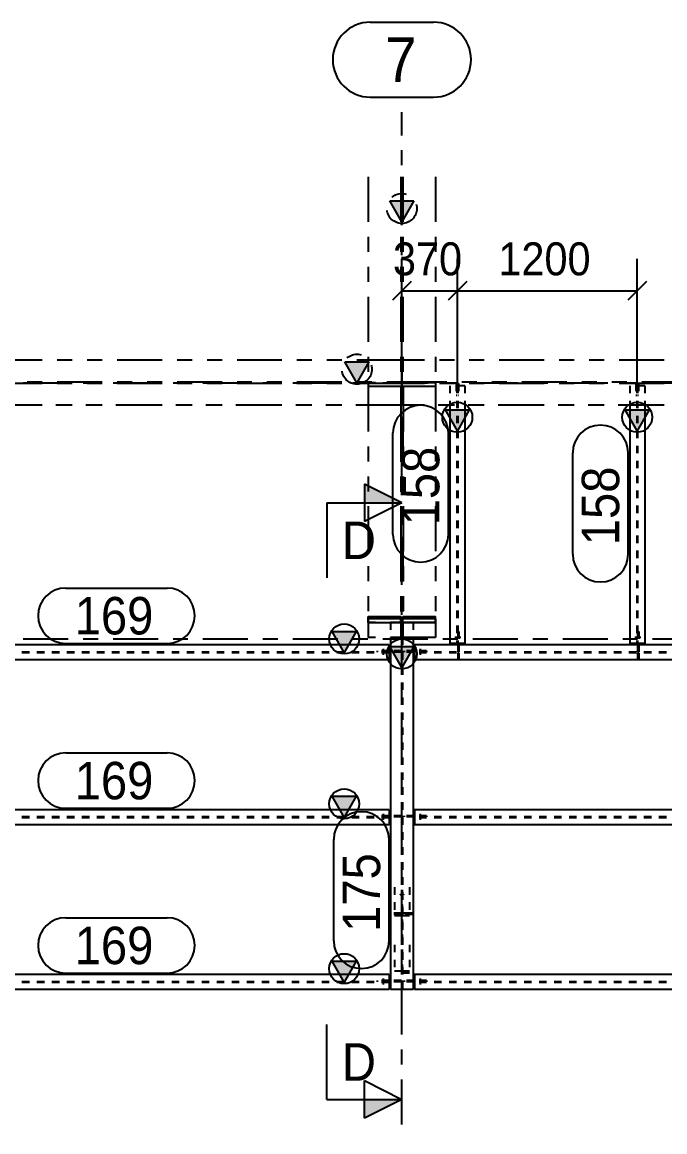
# Model space of a CAD drawing. Header units: millimetres. Extents: x 0 to 594, y 0 to 420.
# Drawn here: x 236.4 to 279.2, y 298.3 to 372.4 of the extents above; entities that cross this region are included whole.
import ezdxf

# ---------------------------------------------------------------- set-up
doc = ezdxf.new("R2010")
doc.units = ezdxf.units.MM
doc.header["$MEASUREMENT"] = 0
for name, pattern in [('XKITLINE00', [0]), ('XKITLINE02', [4, 2, -2]), ('XKITLINE03', [6, 3, -1, 1, -1]), ('XKITLINE04', [3, 0.5, -0.5, 0.5, -0.5, 0.5, -0.5]), ('XKITLINE05', [8, 3, -1, 1, -1, 1, -1])]:
    doc.linetypes.add(name, pattern=pattern)
for name, color, linetype in [('cut', 7, 'Continuous'), ('dimension', 7, 'Continuous'), ('grid', 7, 'Continuous'), ('mark', 7, 'Continuous'), ('part1', 7, 'Continuous')]:
    doc.layers.add(name, color=color, linetype=linetype)
doc.styles.add('STYLE_1', font='arial.ttf', dxfattribs={"height": 0.2})

# ---------------------------------------------------------------- blocks, each defined once
blk = doc.blocks.new('*D2171')
at = {"layer": 'mark', "color": 1, "linetype": 'XKITLINE00'}
for p, q in [((1427.541, 1877.356), (1427.541, 1884.119)), ((1431.241, 1877.356), (1431.241, 1884.119))]:
    blk.add_line(p, q, dxfattribs=at)
for centre, start, end in [((1429.391, 1884.119), 0, 180), ((1429.391, 1877.356), 180, 0)]:
    blk.add_arc(centre, 1.85, start, end, dxfattribs=at)
at = {"layer": 'mark', "color": 1, "style": 'STYLE_1', "width": 0.9}
blk.add_text('158', height=2.5, rotation=90.00021, dxfattribs=at).set_placement((1430.641, 1877.956))
blk = doc.blocks.new('*D2172')
at = {"layer": 'dimension', "color": 1, "linetype": 'XKITLINE00'}
for p, q in [((1428.141, 1888.476), (1428.141, 1895.74)), ((1431.841, 1887.303), (1431.841, 1895.74)), ((1428.764, 1894.222), (1427.519, 1892.977)), ((1432.464, 1894.222), (1431.219, 1892.977)), ((1428.141, 1893.6), (1431.841, 1893.6))]:
    blk.add_line(p, q, dxfattribs=at)
at = {"layer": 'dimension', "color": 1, "style": 'STYLE_1', "width": 0.9}
blk.add_text('370', height=2.2, dxfattribs=at).set_placement((1427.544, 1894.64))
blk = doc.blocks.new('*D2173')
at = {"layer": 'grid', "color": 4, "linetype": 'XKITLINE00'}
for p, q in [((1426.029, 1911.53), (1430.254, 1911.53)), ((1426.029, 1906.53), (1430.254, 1906.53))]:
    blk.add_line(p, q, dxfattribs=at)
at = {"layer": 'grid', "color": 4, "linetype": 'XKITLINE03'}
blk.add_line((1428.141, 1819.981), (1428.141, 1905.53), dxfattribs=at)
at = {"layer": 'grid', "color": 4, "linetype": 'XKITLINE00'}
for centre, start, end in [((1426.029, 1909.03), 90, -90), ((1430.254, 1909.03), -90, 90)]:
    blk.add_arc(centre, 2.5, start, end, dxfattribs=at)
at = {"layer": 'grid', "color": 4, "style": 'STYLE_1', "width": 0.9}
blk.add_text('7', height=3, dxfattribs=at).set_placement((1427.029, 1907.53))
blk = doc.blocks.new('*D2175')
at = {"layer": 'grid', "color": 4, "linetype": 'XKITLINE03'}
blk.add_line((1228.871, 1870.376), (1642.443, 1870.376), dxfattribs=at)
blk = doc.blocks.new('*D2176')
at = {"layer": 'grid', "color": 4, "linetype": 'XKITLINE03'}
blk.add_line((1228.871, 1887.476), (1642.443, 1887.476), dxfattribs=at)
blk = doc.blocks.new('*D2177')
at = {"layer": 'part1', "color": 0, "linetype": 'XKITLINE00'}
for p, q in [((1465.791, 1847.476), (1464.991, 1848.876)), ((1464.991, 1848.876), (1466.591, 1848.876)), ((1466.591, 1848.876), (1465.791, 1847.476)), ((1428.991, 1847.976), (1428.991, 1846.976)), ((1468.791, 1847.976), (1428.991, 1847.976)), ((1468.791, 1847.976), (1468.791, 1846.976)), ((1468.791, 1846.976), (1428.991, 1846.976))]:
    blk.add_line(p, q, dxfattribs=at)
at = {"layer": 'part1', "color": 2, "linetype": 'XKITLINE04'}
for p, q in [((1468.791, 1847.504), (1428.991, 1847.504)), ((1468.791, 1847.449), (1428.991, 1847.449))]:
    blk.add_line(p, q, dxfattribs=at)
at = {"layer": 'part1', "color": 0, "linetype": 'XKITLINE00'}
blk.add_circle((1465.791, 1848.376), 1, dxfattribs=at)
at = {"layer": 'part1', "color": 0}
blk.add_solid([(1464.991, 1848.876), (1466.591, 1848.876), (1464.991, 1848.876), (1465.791, 1847.476)], dxfattribs=at)
blk = doc.blocks.new('*D2178')
at = {"layer": 'part1', "color": 0, "linetype": 'XKITLINE00'}
for p, q in [((1465.791, 1858.476), (1464.991, 1859.876)), ((1464.991, 1859.876), (1466.591, 1859.876)), ((1466.591, 1859.876), (1465.791, 1858.476)), ((1428.991, 1858.976), (1428.991, 1857.976)), ((1468.791, 1858.976), (1428.991, 1858.976)), ((1468.791, 1858.976), (1468.791, 1857.976)), ((1468.791, 1857.976), (1428.991, 1857.976))]:
    blk.add_line(p, q, dxfattribs=at)
at = {"layer": 'part1', "color": 2, "linetype": 'XKITLINE04'}
for p, q in [((1468.791, 1858.504), (1428.991, 1858.504)), ((1468.791, 1858.449), (1428.991, 1858.449))]:
    blk.add_line(p, q, dxfattribs=at)
at = {"layer": 'part1', "color": 0, "linetype": 'XKITLINE00'}
blk.add_circle((1465.791, 1859.376), 1, dxfattribs=at)
at = {"layer": 'part1', "color": 0}
blk.add_solid([(1464.991, 1859.876), (1466.591, 1859.876), (1464.991, 1859.876), (1465.791, 1858.476)], dxfattribs=at)
blk = doc.blocks.new('*D2179')
at = {"layer": 'part1', "color": 0, "linetype": 'XKITLINE00'}
for p, q in [((1465.791, 1869.476), (1464.991, 1870.876)), ((1464.991, 1870.876), (1466.591, 1870.876)), ((1466.591, 1870.876), (1465.791, 1869.476)), ((1428.991, 1869.976), (1428.991, 1868.976)), ((1468.791, 1869.976), (1428.991, 1869.976)), ((1468.791, 1869.976), (1468.791, 1868.976)), ((1468.791, 1868.976), (1428.991, 1868.976))]:
    blk.add_line(p, q, dxfattribs=at)
at = {"layer": 'part1', "color": 2, "linetype": 'XKITLINE04'}
for p, q in [((1468.791, 1869.504), (1428.991, 1869.504)), ((1468.791, 1869.449), (1428.991, 1869.449))]:
    blk.add_line(p, q, dxfattribs=at)
at = {"layer": 'part1', "color": 0, "linetype": 'XKITLINE00'}
blk.add_circle((1465.791, 1870.376), 1, dxfattribs=at)
at = {"layer": 'part1', "color": 0}
blk.add_solid([(1464.991, 1870.876), (1466.591, 1870.876), (1464.991, 1870.876), (1465.791, 1869.476)], dxfattribs=at)
blk = doc.blocks.new('*D2180')
at = {"layer": 'part1', "color": 6, "linetype": 'XKITLINE05'}
for p, q in [((1428.141, 1888.976), (1428.141, 1887.476)), ((1469.641, 1888.976), (1428.141, 1888.976)), ((1466.641, 1887.476), (1465.841, 1888.876)), ((1465.841, 1888.876), (1467.441, 1888.876)), ((1467.441, 1888.876), (1466.641, 1887.476)), ((1469.641, 1888.976), (1469.641, 1887.476)), ((1428.141, 1887.531), (1469.641, 1887.531)), ((1428.141, 1887.476), (1428.141, 1885.976)), ((1469.641, 1887.421), (1428.141, 1887.421)), ((1469.641, 1887.476), (1469.641, 1885.976)), ((1469.641, 1885.976), (1428.141, 1885.976)), ((1428.221, 1885.976), (1428.141, 1885.976)), ((1469.561, 1885.976), (1428.221, 1885.976))]:
    blk.add_line(p, q, dxfattribs=at)
blk.add_circle((1466.641, 1888.376), 1, dxfattribs=at)
at = {"layer": 'part1', "color": 6}
blk.add_solid([(1465.841, 1888.876), (1467.441, 1888.876), (1465.841, 1888.876), (1466.641, 1887.476)], dxfattribs=at)
blk = doc.blocks.new('*D2181')
at = {"layer": 'part1', "color": 2, "linetype": 'XKITLINE04'}
for p, q in [((1431.341, 1887.271), (1431.341, 1870.076)), ((1432.341, 1887.271), (1431.341, 1887.271)), ((1431.814, 1887.271), (1431.814, 1870.076)), ((1431.869, 1887.271), (1431.869, 1870.076)), ((1432.341, 1887.271), (1432.341, 1885.976))]:
    blk.add_line(p, q, dxfattribs=at)
at = {"layer": 'part1', "color": 0, "linetype": 'XKITLINE00'}
for p, q in [((1431.341, 1885.976), (1431.341, 1870.076)), ((1432.341, 1885.976), (1432.341, 1870.076)), ((1431.841, 1884.271), (1431.041, 1885.671)), ((1431.041, 1885.671), (1432.641, 1885.671)), ((1432.641, 1885.671), (1431.841, 1884.271)), ((1432.341, 1870.076), (1431.341, 1870.076))]:
    blk.add_line(p, q, dxfattribs=at)
blk.add_circle((1431.841, 1885.171), 1, dxfattribs=at)
at = {"layer": 'part1', "color": 0}
blk.add_solid([(1431.041, 1885.671), (1432.641, 1885.671), (1431.041, 1885.671), (1431.841, 1884.271)], dxfattribs=at)
blk = doc.blocks.new('*D2249')
at = {"layer": 'part1', "color": 0, "linetype": 'XKITLINE00'}
for p, q in [((1424.291, 1847.476), (1423.491, 1848.876)), ((1423.491, 1848.876), (1425.091, 1848.876)), ((1425.091, 1848.876), (1424.291, 1847.476)), ((1397.991, 1847.976), (1397.991, 1846.976)), ((1427.291, 1847.976), (1397.991, 1847.976)), ((1427.291, 1847.976), (1427.291, 1846.976)), ((1427.291, 1846.976), (1397.991, 1846.976))]:
    blk.add_line(p, q, dxfattribs=at)
at = {"layer": 'part1', "color": 2, "linetype": 'XKITLINE04'}
for p, q in [((1427.291, 1847.504), (1397.991, 1847.504)), ((1427.291, 1847.449), (1397.991, 1847.449))]:
    blk.add_line(p, q, dxfattribs=at)
at = {"layer": 'part1', "color": 0, "linetype": 'XKITLINE00'}
blk.add_circle((1424.291, 1848.376), 1, dxfattribs=at)
at = {"layer": 'part1', "color": 0}
blk.add_solid([(1423.491, 1848.876), (1425.091, 1848.876), (1423.491, 1848.876), (1424.291, 1847.476)], dxfattribs=at)
blk = doc.blocks.new('*D2250')
at = {"layer": 'part1', "color": 0, "linetype": 'XKITLINE00'}
for p, q in [((1424.291, 1858.476), (1423.491, 1859.876)), ((1423.491, 1859.876), (1425.091, 1859.876)), ((1425.091, 1859.876), (1424.291, 1858.476)), ((1397.991, 1858.976), (1397.991, 1857.976)), ((1427.291, 1858.976), (1397.991, 1858.976)), ((1427.291, 1858.976), (1427.291, 1857.976)), ((1427.291, 1857.976), (1397.991, 1857.976))]:
    blk.add_line(p, q, dxfattribs=at)
at = {"layer": 'part1', "color": 2, "linetype": 'XKITLINE04'}
for p, q in [((1427.291, 1858.504), (1397.991, 1858.504)), ((1427.291, 1858.449), (1397.991, 1858.449))]:
    blk.add_line(p, q, dxfattribs=at)
at = {"layer": 'part1', "color": 0, "linetype": 'XKITLINE00'}
blk.add_circle((1424.291, 1859.376), 1, dxfattribs=at)
at = {"layer": 'part1', "color": 0}
blk.add_solid([(1423.491, 1859.876), (1425.091, 1859.876), (1423.491, 1859.876), (1424.291, 1858.476)], dxfattribs=at)
blk = doc.blocks.new('*D2251')
at = {"layer": 'part1', "color": 0, "linetype": 'XKITLINE00'}
for p, q in [((1424.291, 1869.476), (1423.491, 1870.876)), ((1423.491, 1870.876), (1425.091, 1870.876)), ((1425.091, 1870.876), (1424.291, 1869.476)), ((1397.991, 1869.976), (1397.991, 1868.976)), ((1427.291, 1869.976), (1397.991, 1869.976)), ((1427.291, 1869.976), (1427.291, 1868.976)), ((1427.291, 1868.976), (1397.991, 1868.976))]:
    blk.add_line(p, q, dxfattribs=at)
at = {"layer": 'part1', "color": 2, "linetype": 'XKITLINE04'}
for p, q in [((1427.291, 1869.504), (1397.991, 1869.504)), ((1427.291, 1869.449), (1397.991, 1869.449))]:
    blk.add_line(p, q, dxfattribs=at)
at = {"layer": 'part1', "color": 0, "linetype": 'XKITLINE00'}
blk.add_circle((1424.291, 1870.376), 1, dxfattribs=at)
at = {"layer": 'part1', "color": 0}
blk.add_solid([(1423.491, 1870.876), (1425.091, 1870.876), (1423.491, 1870.876), (1424.291, 1869.476)], dxfattribs=at)
blk = doc.blocks.new('*D2258')
at = {"layer": 'part1', "color": 2, "linetype": 'XKITLINE04'}
for p, q in [((1427.291, 1847.584), (1426.491, 1847.584)), ((1426.491, 1847.584), (1426.491, 1847.504)), ((1427.291, 1847.504), (1426.491, 1847.504)), ((1427.341, 1847.504), (1427.341, 1847.584)), ((1427.382, 1847.584), (1427.389, 1847.584)), ((1427.382, 1847.504), (1427.389, 1847.504)), ((1427.389, 1847.584), (1427.391, 1847.584)), ((1427.389, 1847.504), (1427.391, 1847.504)), ((1428.109, 1847.584), (1427.391, 1847.584)), ((1427.391, 1847.584), (1427.391, 1847.504)), ((1427.391, 1847.504), (1427.391, 1847.584)), ((1427.391, 1847.504), (1427.391, 1847.584)), ((1428.109, 1847.504), (1427.391, 1847.504)), ((1427.959, 1847.504), (1427.959, 1847.584)), ((1427.959, 1847.504), (1427.959, 1847.584)), ((1428.109, 1847.584), (1428.109, 1847.504))]:
    blk.add_line(p, q, dxfattribs=at)
at = {"layer": 'part1', "color": 0, "linetype": 'XKITLINE00'}
for p, q in [((1427.391, 1847.584), (1427.291, 1847.584)), ((1427.391, 1847.504), (1427.291, 1847.504)), ((1427.341, 1847.504), (1427.341, 1847.584))]:
    blk.add_line(p, q, dxfattribs=at)
blk = doc.blocks.new('*D2259')
at = {"layer": 'part1', "color": 0, "linetype": 'XKITLINE02'}
blk.add_line((1426.891, 1847.716), (1426.891, 1847.316), dxfattribs=at)
blk.add_line((1426.891, 1847.716), (1426.891, 1847.316), dxfattribs=at)
blk = doc.blocks.new('*D2269')
at = {"layer": 'part1', "color": 2, "linetype": 'XKITLINE04'}
for p, q in [((1427.291, 1858.584), (1426.491, 1858.584)), ((1426.491, 1858.584), (1426.491, 1858.504)), ((1427.291, 1858.504), (1426.491, 1858.504)), ((1427.341, 1858.504), (1427.341, 1858.584)), ((1427.382, 1858.584), (1427.389, 1858.584)), ((1427.382, 1858.504), (1427.389, 1858.504)), ((1427.389, 1858.584), (1427.391, 1858.584)), ((1427.389, 1858.504), (1427.391, 1858.504)), ((1428.109, 1858.584), (1427.391, 1858.584)), ((1427.391, 1858.584), (1427.391, 1858.504)), ((1427.391, 1858.504), (1427.391, 1858.584)), ((1427.391, 1858.504), (1427.391, 1858.584)), ((1428.109, 1858.504), (1427.391, 1858.504)), ((1427.959, 1858.504), (1427.959, 1858.584)), ((1427.959, 1858.504), (1427.959, 1858.584)), ((1428.109, 1858.584), (1428.109, 1858.504))]:
    blk.add_line(p, q, dxfattribs=at)
at = {"layer": 'part1', "color": 0, "linetype": 'XKITLINE00'}
for p, q in [((1427.391, 1858.584), (1427.291, 1858.584)), ((1427.391, 1858.504), (1427.291, 1858.504)), ((1427.341, 1858.504), (1427.341, 1858.584))]:
    blk.add_line(p, q, dxfattribs=at)
blk = doc.blocks.new('*D2270')
at = {"layer": 'part1', "color": 0, "linetype": 'XKITLINE02'}
blk.add_line((1426.891, 1858.716), (1426.891, 1858.316), dxfattribs=at)
blk.add_line((1426.891, 1858.716), (1426.891, 1858.316), dxfattribs=at)
blk = doc.blocks.new('*D2271')
at = {"layer": 'part1', "color": 2, "linetype": 'XKITLINE04'}
for p, q in [((1427.291, 1869.584), (1426.491, 1869.584)), ((1426.491, 1869.584), (1426.491, 1869.504)), ((1427.341, 1869.504), (1427.341, 1869.584)), ((1427.382, 1869.584), (1427.389, 1869.584)), ((1427.389, 1869.584), (1427.391, 1869.584)), ((1428.109, 1869.584), (1427.391, 1869.584)), ((1427.391, 1869.584), (1427.391, 1869.504)), ((1427.391, 1869.504), (1427.391, 1869.584)), ((1427.391, 1869.504), (1427.391, 1869.584)), ((1427.959, 1869.504), (1427.959, 1869.584)), ((1427.959, 1869.504), (1427.959, 1869.584)), ((1428.109, 1869.584), (1428.109, 1869.504)), ((1427.291, 1869.504), (1426.491, 1869.504)), ((1427.382, 1869.504), (1427.389, 1869.504)), ((1427.389, 1869.504), (1427.391, 1869.504)), ((1428.109, 1869.504), (1427.391, 1869.504))]:
    blk.add_line(p, q, dxfattribs=at)
at = {"layer": 'part1', "color": 0, "linetype": 'XKITLINE00'}
for p, q in [((1427.391, 1869.584), (1427.291, 1869.584)), ((1427.341, 1869.504), (1427.341, 1869.584)), ((1427.391, 1869.504), (1427.291, 1869.504))]:
    blk.add_line(p, q, dxfattribs=at)
blk = doc.blocks.new('*D2272')
at = {"layer": 'part1', "color": 0, "linetype": 'XKITLINE02'}
blk.add_line((1426.891, 1869.716), (1426.891, 1869.316), dxfattribs=at)
blk.add_line((1426.891, 1869.716), (1426.891, 1869.316), dxfattribs=at)
blk = doc.blocks.new('*D2273')
at = {"layer": 'part1', "color": 6, "linetype": 'XKITLINE05'}
for p, q in [((1425.891, 1871.476), (1425.891, 1871.876)), ((1425.891, 1871.876), (1428.081, 1871.876)), ((1428.081, 1871.476), (1428.081, 1871.876)), ((1425.891, 1871.476), (1428.081, 1871.476))]:
    blk.add_line(p, q, dxfattribs=at)
blk = doc.blocks.new('*D2278')
at = {"layer": 'part1', "color": 6, "linetype": 'XKITLINE05'}
for p, q in [((1397.141, 1888.976), (1397.141, 1887.476)), ((1428.141, 1888.976), (1397.141, 1888.976)), ((1425.141, 1887.476), (1424.341, 1888.876)), ((1424.341, 1888.876), (1425.941, 1888.876)), ((1425.941, 1888.876), (1425.141, 1887.476)), ((1428.141, 1888.976), (1428.141, 1887.476)), ((1397.141, 1887.531), (1428.141, 1887.531)), ((1397.141, 1887.476), (1397.141, 1885.976)), ((1428.141, 1887.421), (1397.141, 1887.421)), ((1428.141, 1887.476), (1428.141, 1885.976)), ((1428.141, 1885.976), (1397.141, 1885.976)), ((1397.211, 1885.976), (1397.141, 1885.976)), ((1428.061, 1885.976), (1397.211, 1885.976))]:
    blk.add_line(p, q, dxfattribs=at)
blk.add_circle((1425.141, 1888.376), 1, dxfattribs=at)
at = {"layer": 'part1', "color": 6}
blk.add_solid([(1424.341, 1888.876), (1425.941, 1888.876), (1424.341, 1888.876), (1425.141, 1887.476)], dxfattribs=at)
blk = doc.blocks.new('*D2279')
at = {"layer": 'part1', "color": 2, "linetype": 'XKITLINE04'}
for p, q in [((1427.391, 1871.476), (1427.391, 1870.476)), ((1428.081, 1871.476), (1427.391, 1871.476)), ((1428.081, 1871.476), (1428.081, 1870.476)), ((1428.891, 1871.476), (1428.201, 1871.476)), ((1428.201, 1871.476), (1428.201, 1870.476)), ((1428.891, 1871.476), (1428.891, 1846.976)), ((1428.201, 1870.476), (1428.081, 1870.476)), ((1428.109, 1870.476), (1428.109, 1846.976)), ((1428.174, 1870.476), (1428.174, 1846.976))]:
    blk.add_line(p, q, dxfattribs=at)
at = {"layer": 'part1', "color": 0, "linetype": 'XKITLINE00'}
for p, q in [((1427.391, 1870.476), (1427.391, 1846.976)), ((1428.891, 1870.476), (1428.891, 1846.976)), ((1428.141, 1868.476), (1427.341, 1869.876)), ((1427.341, 1869.876), (1428.941, 1869.876)), ((1428.941, 1869.876), (1428.141, 1868.476)), ((1428.891, 1846.976), (1427.391, 1846.976))]:
    blk.add_line(p, q, dxfattribs=at)
blk.add_circle((1428.141, 1869.376), 1, dxfattribs=at)
at = {"layer": 'part1', "color": 0}
blk.add_solid([(1427.341, 1869.876), (1428.941, 1869.876), (1427.341, 1869.876), (1428.141, 1868.476)], dxfattribs=at)
blk = doc.blocks.new('*D2280')
at = {"layer": 'part1', "color": 0, "linetype": 'XKITLINE02'}
blk.add_line((1429.391, 1847.316), (1429.391, 1847.716), dxfattribs=at)
blk.add_line((1429.391, 1847.316), (1429.391, 1847.716), dxfattribs=at)
blk = doc.blocks.new('*D2281')
at = {"layer": 'part1', "color": 2, "linetype": 'XKITLINE04'}
for p, q in [((1428.174, 1847.584), (1428.174, 1847.504)), ((1428.941, 1847.584), (1428.174, 1847.584)), ((1428.941, 1847.504), (1428.174, 1847.504)), ((1428.324, 1847.504), (1428.324, 1847.584)), ((1428.324, 1847.504), (1428.324, 1847.584)), ((1428.891, 1847.584), (1428.891, 1847.504)), ((1428.891, 1847.504), (1428.891, 1847.584)), ((1428.891, 1847.504), (1428.891, 1847.584)), ((1428.941, 1847.504), (1428.941, 1847.584)), ((1429.791, 1847.584), (1428.991, 1847.584)), ((1429.791, 1847.504), (1428.991, 1847.504)), ((1429.791, 1847.584), (1429.791, 1847.504))]:
    blk.add_line(p, q, dxfattribs=at)
at = {"layer": 'part1', "color": 0, "linetype": 'XKITLINE00'}
for p, q in [((1428.991, 1847.584), (1428.891, 1847.584)), ((1428.991, 1847.504), (1428.891, 1847.504)), ((1428.941, 1847.504), (1428.941, 1847.584))]:
    blk.add_line(p, q, dxfattribs=at)
blk = doc.blocks.new('*D2282')
at = {"layer": 'part1', "color": 2, "linetype": 'XKITLINE04'}
for p, q in [((1427.391, 1852.075), (1427.391, 1851.995)), ((1428.109, 1852.075), (1427.391, 1852.075)), ((1428.109, 1851.995), (1427.391, 1851.995)), ((1427.909, 1852.075), (1427.909, 1851.995)), ((1428.109, 1852.075), (1428.109, 1851.995))]:
    blk.add_line(p, q, dxfattribs=at)
blk = doc.blocks.new('*D2283')
at = {"layer": 'part1', "color": 2, "linetype": 'XKITLINE04'}
for p, q in [((1428.174, 1852.075), (1428.174, 1851.995)), ((1428.891, 1852.075), (1428.174, 1852.075)), ((1428.891, 1851.995), (1428.174, 1851.995)), ((1428.374, 1852.075), (1428.374, 1851.995)), ((1428.891, 1852.075), (1428.891, 1851.995))]:
    blk.add_line(p, q, dxfattribs=at)
blk = doc.blocks.new('*D2284')
at = {"layer": 'part1', "color": 0, "linetype": 'XKITLINE02'}
blk.add_line((1429.391, 1858.316), (1429.391, 1858.716), dxfattribs=at)
blk.add_line((1429.391, 1858.316), (1429.391, 1858.716), dxfattribs=at)
blk = doc.blocks.new('*D2285')
at = {"layer": 'part1', "color": 2, "linetype": 'XKITLINE04'}
for p, q in [((1428.174, 1858.584), (1428.174, 1858.504)), ((1428.941, 1858.584), (1428.174, 1858.584)), ((1428.941, 1858.504), (1428.174, 1858.504)), ((1428.324, 1858.504), (1428.324, 1858.584)), ((1428.324, 1858.504), (1428.324, 1858.584)), ((1428.891, 1858.584), (1428.891, 1858.504)), ((1428.891, 1858.504), (1428.891, 1858.584)), ((1428.891, 1858.504), (1428.891, 1858.584)), ((1428.941, 1858.504), (1428.941, 1858.584)), ((1429.791, 1858.584), (1428.991, 1858.584)), ((1429.791, 1858.504), (1428.991, 1858.504)), ((1429.791, 1858.584), (1429.791, 1858.504))]:
    blk.add_line(p, q, dxfattribs=at)
at = {"layer": 'part1', "color": 0, "linetype": 'XKITLINE00'}
for p, q in [((1428.991, 1858.584), (1428.891, 1858.584)), ((1428.991, 1858.504), (1428.891, 1858.504)), ((1428.941, 1858.504), (1428.941, 1858.584))]:
    blk.add_line(p, q, dxfattribs=at)
blk = doc.blocks.new('*D2286')
at = {"layer": 'part1', "color": 2, "linetype": 'XKITLINE04'}
for p, q in [((1428.174, 1869.584), (1428.174, 1869.504)), ((1428.941, 1869.584), (1428.174, 1869.584)), ((1428.324, 1869.504), (1428.324, 1869.584)), ((1428.324, 1869.504), (1428.324, 1869.584)), ((1428.891, 1869.584), (1428.891, 1869.504)), ((1428.891, 1869.504), (1428.891, 1869.584)), ((1428.891, 1869.504), (1428.891, 1869.584)), ((1428.941, 1869.504), (1428.941, 1869.584)), ((1429.791, 1869.584), (1428.991, 1869.584)), ((1429.791, 1869.584), (1429.791, 1869.504)), ((1428.941, 1869.504), (1428.174, 1869.504)), ((1429.791, 1869.504), (1428.991, 1869.504))]:
    blk.add_line(p, q, dxfattribs=at)
at = {"layer": 'part1', "color": 0, "linetype": 'XKITLINE00'}
for p, q in [((1428.991, 1869.584), (1428.891, 1869.584)), ((1428.941, 1869.504), (1428.941, 1869.584)), ((1428.991, 1869.504), (1428.891, 1869.504))]:
    blk.add_line(p, q, dxfattribs=at)
blk = doc.blocks.new('*D2287')
at = {"layer": 'part1', "color": 0, "linetype": 'XKITLINE02'}
blk.add_line((1429.391, 1869.316), (1429.391, 1869.716), dxfattribs=at)
blk.add_line((1429.391, 1869.316), (1429.391, 1869.716), dxfattribs=at)
blk = doc.blocks.new('*D2437')
at = {"layer": 'mark', "color": 1, "linetype": 'XKITLINE00'}
for p, q in [((1405.715, 1873.776), (1412.477, 1873.776)), ((1405.715, 1870.076), (1412.477, 1870.076))]:
    blk.add_line(p, q, dxfattribs=at)
for centre, start, end in [((1405.715, 1871.926), 90, -90), ((1412.477, 1871.926), -90, 90)]:
    blk.add_arc(centre, 1.85, start, end, dxfattribs=at)
at = {"layer": 'mark', "color": 1, "style": 'STYLE_1', "width": 0.9}
blk.add_text('169', height=2.5, dxfattribs=at).set_placement((1406.315, 1870.676))
blk = doc.blocks.new('*D2447')
at = {"layer": 'cut', "color": 1, "linetype": 'XKITLINE00'}
for p, q in [((1428.141, 1879.46), (1425.641, 1880.71)), ((1425.641, 1880.71), (1425.641, 1878.21)), ((1423.141, 1879.46), (1423.141, 1874.46)), ((1423.141, 1879.46), (1428.141, 1879.46)), ((1428.141, 1879.46), (1425.641, 1878.21)), ((1423.141, 1839.653), (1423.141, 1844.653)), ((1425.641, 1838.403), (1425.641, 1840.903)), ((1425.641, 1840.903), (1428.141, 1839.653)), ((1423.141, 1839.653), (1428.141, 1839.653)), ((1428.141, 1839.653), (1425.641, 1838.403))]:
    blk.add_line(p, q, dxfattribs=at)
at = {"layer": 'cut', "color": 1}
for points in [[(1425.641, 1880.71), (1428.141, 1879.46), (1425.641, 1880.71), (1425.641, 1879.46)], [(1425.641, 1839.653), (1428.141, 1839.653), (1425.641, 1839.653), (1425.641, 1838.403)]]:
    blk.add_solid(points, dxfattribs=at)
at = {"layer": 'cut', "color": 3, "style": 'STYLE_1', "width": 0.9}
for p in [(1424.141, 1875.71), (1424.141, 1840.903)]:
    blk.add_text('D', height=2.5, dxfattribs=at).set_placement(p)
blk = doc.blocks.new('*D2453')
at = {"layer": 'part1', "color": 6, "linetype": 'XKITLINE05'}
for p, q in [((1428.201, 1871.476), (1428.201, 1871.876)), ((1428.201, 1871.876), (1430.391, 1871.876)), ((1430.391, 1871.476), (1430.391, 1871.876)), ((1428.201, 1871.476), (1430.391, 1871.476))]:
    blk.add_line(p, q, dxfattribs=at)
blk = doc.blocks.new('*D2460')
at = {"layer": 'part1', "color": 2, "linetype": 'XKITLINE04'}
for p, q in [((1428.034, 1853.357), (1428.034, 1853.305)), ((1428.034, 1853.318), (1428.114, 1853.318)), ((1428.114, 1853.357), (1428.114, 1853.305))]:
    blk.add_line(p, q, dxfattribs=at)
blk = doc.blocks.new('*D2461')
at = {"layer": 'part1', "color": 2, "linetype": 'XKITLINE04'}
for p, q in [((1428.169, 1853.357), (1428.169, 1853.305)), ((1428.169, 1853.318), (1428.249, 1853.318)), ((1428.249, 1853.357), (1428.249, 1853.305))]:
    blk.add_line(p, q, dxfattribs=at)
blk = doc.blocks.new('*D2462')
at = {"layer": 'part1', "color": 2, "linetype": 'XKITLINE04'}
for p, q in [((1427.641, 1853.807), (1427.641, 1851.915)), ((1428.114, 1853.647), (1428.114, 1848.235)), ((1428.169, 1853.647), (1428.169, 1848.235)), ((1428.641, 1853.807), (1428.641, 1851.915)), ((1428.641, 1852.075), (1427.641, 1852.075)), ((1427.641, 1851.915), (1428.114, 1851.915)), ((1428.169, 1851.915), (1428.641, 1851.915)), ((1427.641, 1849.967), (1427.641, 1848.075)), ((1428.641, 1849.967), (1428.641, 1848.075)), ((1427.641, 1848.235), (1428.114, 1848.235)), ((1428.641, 1848.075), (1427.641, 1848.075)), ((1428.169, 1848.235), (1428.641, 1848.235))]:
    blk.add_line(p, q, dxfattribs=at)
blk = doc.blocks.new('*D2467')
at = {"layer": 'part1', "color": 6, "linetype": 'XKITLINE05'}
for p, q in [((1430.391, 1887.476), (1425.891, 1887.476)), ((1425.891, 1887.476), (1425.891, 1887.226)), ((1430.391, 1887.476), (1430.391, 1887.226)), ((1428.061, 1887.226), (1425.891, 1887.226)), ((1428.061, 1887.226), (1428.061, 1871.726)), ((1430.391, 1887.226), (1428.221, 1887.226)), ((1428.221, 1887.226), (1428.221, 1871.726)), ((1428.061, 1871.726), (1425.891, 1871.726)), ((1425.891, 1871.726), (1425.891, 1871.476)), ((1430.391, 1871.476), (1425.891, 1871.476)), ((1430.391, 1871.726), (1428.221, 1871.726)), ((1430.391, 1871.726), (1430.391, 1871.476))]:
    blk.add_line(p, q, dxfattribs=at)
blk = doc.blocks.new('*D2470')
at = {"layer": 'part1', "color": 6, "linetype": 'XKITLINE05'}
for p, q in [((1425.891, 1901.201), (1425.891, 1887.476)), ((1428.081, 1901.201), (1428.081, 1870.476)), ((1428.201, 1901.201), (1428.201, 1870.476)), ((1430.391, 1901.201), (1430.391, 1887.476)), ((1428.141, 1898.201), (1427.341, 1899.601)), ((1427.341, 1899.601), (1428.941, 1899.601)), ((1428.941, 1899.601), (1428.141, 1898.201)), ((1425.891, 1887.476), (1425.891, 1887.226)), ((1430.391, 1887.476), (1430.391, 1887.226)), ((1425.891, 1887.226), (1425.891, 1871.726)), ((1430.391, 1887.226), (1430.391, 1871.726)), ((1425.891, 1871.726), (1425.891, 1871.476)), ((1425.891, 1871.476), (1425.891, 1870.476)), ((1430.391, 1871.726), (1430.391, 1871.476)), ((1430.391, 1871.476), (1430.391, 1870.476)), ((1430.391, 1870.476), (1425.891, 1870.476))]:
    blk.add_line(p, q, dxfattribs=at)
blk.add_circle((1428.141, 1899.101), 1, dxfattribs=at)
at = {"layer": 'part1', "color": 6}
blk.add_solid([(1427.341, 1899.601), (1428.941, 1899.601), (1427.341, 1899.601), (1428.141, 1898.201)], dxfattribs=at)
blk = doc.blocks.new('*D2490')
at = {"layer": 'mark', "color": 1, "linetype": 'XKITLINE00'}
for p, q in [((1423.591, 1850.235), (1423.591, 1856.997)), ((1427.291, 1850.235), (1427.291, 1856.997))]:
    blk.add_line(p, q, dxfattribs=at)
for centre, start, end in [((1425.441, 1856.997), 0, 180), ((1425.441, 1850.235), 180, 0)]:
    blk.add_arc(centre, 1.85, start, end, dxfattribs=at)
at = {"layer": 'mark', "color": 1, "style": 'STYLE_1', "width": 0.9}
blk.add_text('175', height=2.5, rotation=90.00021, dxfattribs=at).set_placement((1426.691, 1850.835))
blk = doc.blocks.new('*D2491')
at = {"layer": 'mark', "color": 1, "linetype": 'XKITLINE00'}
for p, q in [((1405.715, 1851.776), (1412.477, 1851.776)), ((1405.715, 1848.076), (1412.477, 1848.076))]:
    blk.add_line(p, q, dxfattribs=at)
for centre, start, end in [((1405.715, 1849.926), 90, -90), ((1412.477, 1849.926), -90, 90)]:
    blk.add_arc(centre, 1.85, start, end, dxfattribs=at)
at = {"layer": 'mark', "color": 1, "style": 'STYLE_1', "width": 0.9}
blk.add_text('169', height=2.5, dxfattribs=at).set_placement((1406.315, 1848.676))
blk = doc.blocks.new('*D2492')
at = {"layer": 'mark', "color": 1, "linetype": 'XKITLINE00'}
for p, q in [((1405.715, 1862.776), (1412.477, 1862.776)), ((1405.715, 1859.076), (1412.477, 1859.076))]:
    blk.add_line(p, q, dxfattribs=at)
for centre, start, end in [((1405.715, 1860.926), 90, -90), ((1412.477, 1860.926), -90, 90)]:
    blk.add_arc(centre, 1.85, start, end, dxfattribs=at)
at = {"layer": 'mark', "color": 1, "style": 'STYLE_1', "width": 0.9}
blk.add_text('169', height=2.5, dxfattribs=at).set_placement((1406.315, 1859.676))
blk = doc.blocks.new('*D2504')
at = {"layer": 'part1', "color": 2, "linetype": 'XKITLINE04'}
for p, q in [((1431.814, 1887.421), (1431.754, 1887.421)), ((1431.754, 1887.421), (1431.754, 1886.621)), ((1431.814, 1887.421), (1431.814, 1886.621)), ((1431.814, 1886.621), (1431.754, 1886.621))]:
    blk.add_line(p, q, dxfattribs=at)
blk = doc.blocks.new('*D2586')
at = {"layer": 'part1', "color": 2, "linetype": 'XKITLINE04'}
for p, q in [((1431.869, 1869.449), (1431.869, 1868.976)), ((1431.949, 1869.449), (1431.869, 1869.449)), ((1431.949, 1869.299), (1431.869, 1869.299)), ((1431.949, 1868.976), (1431.869, 1868.976)), ((1431.949, 1869.449), (1431.949, 1868.976))]:
    blk.add_line(p, q, dxfattribs=at)
blk = doc.blocks.new('*D2587')
at = {"layer": 'part1', "color": 0, "linetype": 'XKITLINE02'}
blk.add_line((1432.081, 1870.476), (1431.681, 1870.476), dxfattribs=at)
blk.add_line((1432.081, 1870.476), (1431.681, 1870.476), dxfattribs=at)
blk = doc.blocks.new('*D2588')
at = {"layer": 'part1', "color": 2, "linetype": 'XKITLINE04'}
for p, q in [((1431.869, 1870.876), (1431.869, 1870.076)), ((1431.869, 1870.876), (1431.949, 1870.876)), ((1431.869, 1870.876), (1431.949, 1870.876)), ((1431.949, 1870.876), (1431.949, 1870.076)), ((1431.869, 1870.026), (1431.949, 1870.026)), ((1431.869, 1870.026), (1431.869, 1869.504)), ((1431.869, 1869.976), (1431.949, 1869.976)), ((1431.869, 1869.976), (1431.949, 1869.976)), ((1431.869, 1869.976), (1431.949, 1869.976)), ((1431.869, 1869.976), (1431.949, 1869.976)), ((1431.949, 1869.654), (1431.869, 1869.654)), ((1431.949, 1870.026), (1431.949, 1869.504)), ((1431.949, 1869.504), (1431.869, 1869.504))]:
    blk.add_line(p, q, dxfattribs=at)
at = {"layer": 'part1', "color": 0, "linetype": 'XKITLINE00'}
for p, q in [((1431.869, 1870.076), (1431.869, 1869.976)), ((1431.869, 1870.026), (1431.949, 1870.026)), ((1431.949, 1870.076), (1431.949, 1869.976))]:
    blk.add_line(p, q, dxfattribs=at)
blk = doc.blocks.new('*D2589')
at = {"layer": 'part1', "color": 2, "linetype": 'XKITLINE04'}
for p, q in [((1443.869, 1870.876), (1443.869, 1870.076)), ((1443.869, 1870.876), (1443.949, 1870.876)), ((1443.869, 1870.876), (1443.949, 1870.876)), ((1443.949, 1870.876), (1443.949, 1870.076)), ((1443.869, 1870.026), (1443.949, 1870.026)), ((1443.869, 1870.026), (1443.869, 1869.504)), ((1443.869, 1869.976), (1443.949, 1869.976)), ((1443.869, 1869.976), (1443.949, 1869.976)), ((1443.869, 1869.976), (1443.949, 1869.976)), ((1443.869, 1869.976), (1443.949, 1869.976)), ((1443.949, 1869.654), (1443.869, 1869.654)), ((1443.949, 1870.026), (1443.949, 1869.504)), ((1443.949, 1869.504), (1443.869, 1869.504))]:
    blk.add_line(p, q, dxfattribs=at)
at = {"layer": 'part1', "color": 0, "linetype": 'XKITLINE00'}
for p, q in [((1443.869, 1870.076), (1443.869, 1869.976)), ((1443.869, 1870.026), (1443.949, 1870.026)), ((1443.949, 1870.076), (1443.949, 1869.976))]:
    blk.add_line(p, q, dxfattribs=at)
blk = doc.blocks.new('*D2590')
at = {"layer": 'part1', "color": 0, "linetype": 'XKITLINE02'}
blk.add_line((1444.081, 1870.476), (1443.681, 1870.476), dxfattribs=at)
blk.add_line((1444.081, 1870.476), (1443.681, 1870.476), dxfattribs=at)
blk = doc.blocks.new('*D2591')
at = {"layer": 'part1', "color": 2, "linetype": 'XKITLINE04'}
for p, q in [((1443.869, 1869.449), (1443.869, 1868.976)), ((1443.949, 1869.449), (1443.869, 1869.449)), ((1443.949, 1869.299), (1443.869, 1869.299)), ((1443.949, 1868.976), (1443.869, 1868.976)), ((1443.949, 1869.449), (1443.949, 1868.976))]:
    blk.add_line(p, q, dxfattribs=at)
blk = doc.blocks.new('*D2614')
at = {"layer": 'part1', "color": 2, "linetype": 'XKITLINE04'}
for p, q in [((1443.341, 1887.271), (1443.341, 1870.076)), ((1444.341, 1887.271), (1443.341, 1887.271)), ((1443.814, 1887.271), (1443.814, 1870.076)), ((1443.869, 1887.271), (1443.869, 1870.076)), ((1444.341, 1887.271), (1444.341, 1885.976))]:
    blk.add_line(p, q, dxfattribs=at)
at = {"layer": 'part1', "color": 0, "linetype": 'XKITLINE00'}
for p, q in [((1443.341, 1885.976), (1443.341, 1870.076)), ((1444.341, 1885.976), (1444.341, 1870.076)), ((1443.841, 1884.271), (1443.041, 1885.671)), ((1443.041, 1885.671), (1444.641, 1885.671)), ((1444.641, 1885.671), (1443.841, 1884.271)), ((1444.341, 1870.076), (1443.341, 1870.076))]:
    blk.add_line(p, q, dxfattribs=at)
blk.add_circle((1443.841, 1885.171), 1, dxfattribs=at)
at = {"layer": 'part1', "color": 0}
blk.add_solid([(1443.041, 1885.671), (1444.641, 1885.671), (1443.041, 1885.671), (1443.841, 1884.271)], dxfattribs=at)
blk = doc.blocks.new('*D2615')
at = {"layer": 'part1', "color": 2, "linetype": 'XKITLINE04'}
for p, q in [((1443.929, 1887.421), (1443.869, 1887.421)), ((1443.869, 1887.421), (1443.869, 1886.621)), ((1443.929, 1887.421), (1443.929, 1886.621)), ((1443.929, 1886.621), (1443.869, 1886.621))]:
    blk.add_line(p, q, dxfattribs=at)
blk = doc.blocks.new('*D2616')
at = {"layer": 'part1', "color": 2, "linetype": 'XKITLINE04'}
for p, q in [((1443.814, 1887.421), (1443.754, 1887.421)), ((1443.754, 1887.421), (1443.754, 1886.621)), ((1443.814, 1887.421), (1443.814, 1886.621)), ((1443.814, 1886.621), (1443.754, 1886.621))]:
    blk.add_line(p, q, dxfattribs=at)
blk = doc.blocks.new('*D2617')
at = {"layer": 'part1', "color": 2, "linetype": 'XKITLINE04'}
for p, q in [((1431.929, 1887.421), (1431.869, 1887.421)), ((1431.869, 1887.421), (1431.869, 1886.621)), ((1431.929, 1887.421), (1431.929, 1886.621)), ((1431.929, 1886.621), (1431.869, 1886.621))]:
    blk.add_line(p, q, dxfattribs=at)
blk = doc.blocks.new('*D2627')
at = {"layer": 'mark', "color": 1, "linetype": 'XKITLINE00'}
for p, q in [((1439.541, 1876.032), (1439.541, 1882.795)), ((1443.241, 1876.032), (1443.241, 1882.795))]:
    blk.add_line(p, q, dxfattribs=at)
for centre, start, end in [((1441.391, 1882.795), 0, 180), ((1441.391, 1876.032), 180, 0)]:
    blk.add_arc(centre, 1.85, start, end, dxfattribs=at)
at = {"layer": 'mark', "color": 1, "style": 'STYLE_1', "width": 0.9}
blk.add_text('158', height=2.5, rotation=90.00021, dxfattribs=at).set_placement((1442.641, 1876.632))
blk = doc.blocks.new('*D2629')
at = {"layer": 'dimension', "color": 1, "linetype": 'XKITLINE00'}
for p, q in [((1431.841, 1887.303), (1431.841, 1895.74)), ((1443.841, 1887.159), (1443.841, 1895.74)), ((1432.464, 1894.222), (1431.219, 1892.977)), ((1444.464, 1894.222), (1443.219, 1892.977)), ((1431.841, 1893.6), (1443.841, 1893.6))]:
    blk.add_line(p, q, dxfattribs=at)
at = {"layer": 'dimension', "color": 1, "style": 'STYLE_1', "width": 0.9}
blk.add_text('1200', height=2.2, dxfattribs=at).set_placement((1434.578, 1894.64))

msp = doc.modelspace()

# ---------------------------------------------------------------- block references
at = {"layer": 'cut'}
msp.add_blockref('*D2447', (-1166.435, -1539.151), dxfattribs=at)
at = {"layer": 'dimension'}
for name in ['*D2172', '*D2629']:
    msp.add_blockref(name, (-1166.435, -1539.151), dxfattribs=at)
at = {"layer": 'grid'}
for name in ['*D2173', '*D2176', '*D2175']:
    msp.add_blockref(name, (-1166.435, -1539.151), dxfattribs=at)
at = {"layer": 'mark'}
for name in ['*D2171', '*D2627', '*D2437', '*D2492', '*D2490', '*D2491']:
    msp.add_blockref(name, (-1166.435, -1539.151), dxfattribs=at)
at = {"layer": 'part1'}
for name in ['*D2470', '*D2278', '*D2180', '*D2467', '*D2181', '*D2504', '*D2617', '*D2614', '*D2616', '*D2615', '*D2273', '*D2453', '*D2251', '*D2279', '*D2179', '*D2588', '*D2589', '*D2587', '*D2590', '*D2271', '*D2272', '*D2286', '*D2287', '*D2586', '*D2591', '*D2250', '*D2178', '*D2269', '*D2270', '*D2285', '*D2284', '*D2462', '*D2460', '*D2461', '*D2282', '*D2283', '*D2249', '*D2177', '*D2258', '*D2259', '*D2281', '*D2280']:
    msp.add_blockref(name, (-1166.435, -1539.151), dxfattribs=at)

doc.saveas('drawing.dxf')
